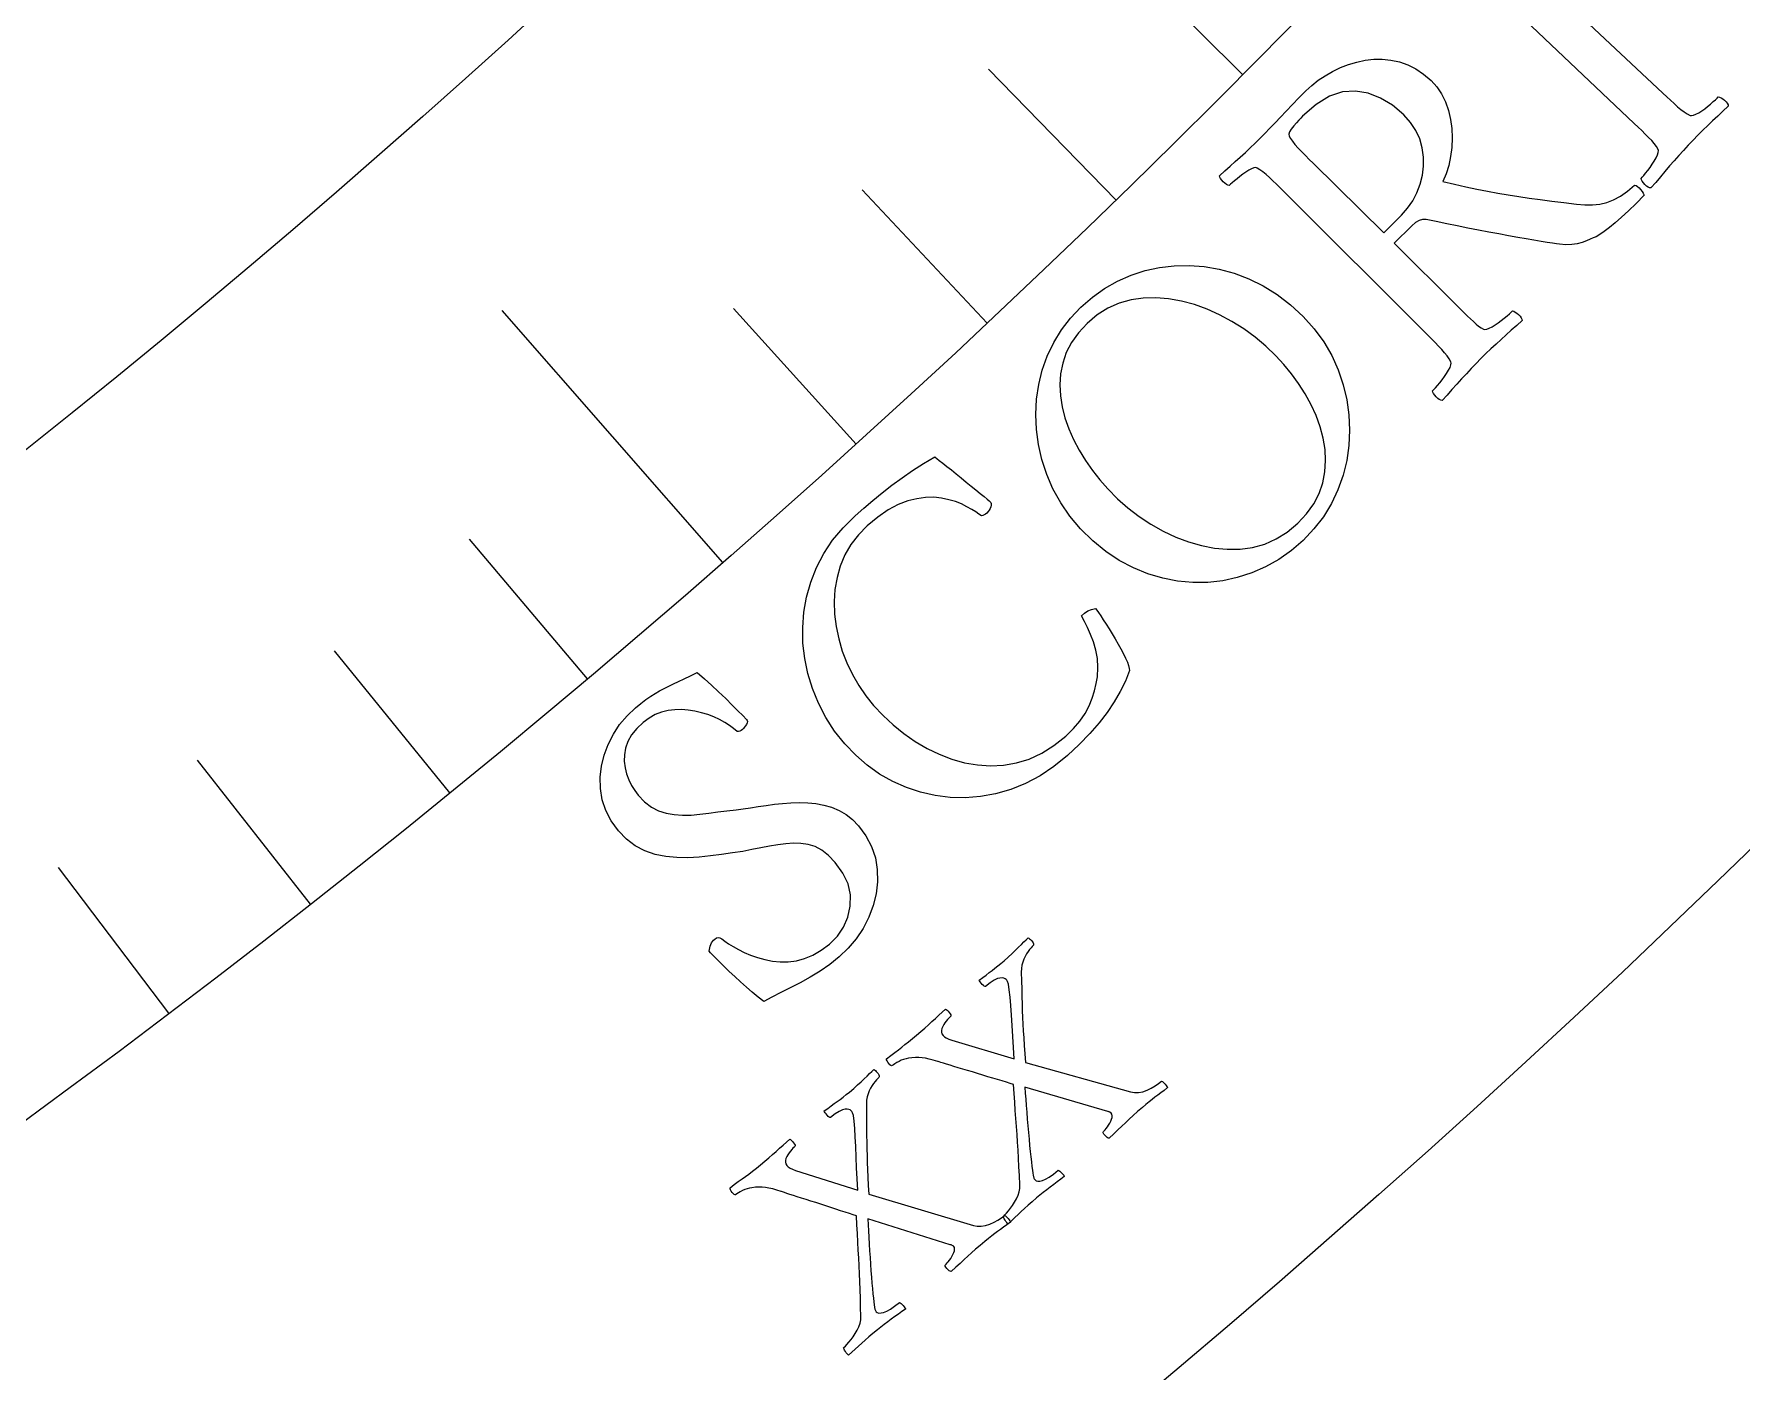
# Model space of a CAD drawing. Header units: millimetres. Extents: x -76 to 76, y -76 to 98.
# Drawn here: x 35.64 to 45.86, y -50.34 to -42.33 of the extents above; entities that cross this region are included whole.
import ezdxf

# ---------------------------------------------------------------- set-up
doc = ezdxf.new("R2010")
doc.units = ezdxf.units.MM
for name, color, linetype in [('ENGRAVE', 7, 'Continuous'), ('ENGRAVE_FINE', 8, 'Continuous'), ('TEXT', 5, 'Continuous')]:
    doc.layers.add(name, color=color, linetype=linetype)

msp = doc.modelspace()

# ---------------------------------------------------------------- linework, layer by layer
at = {"layer": 'ENGRAVE'}
for points in [[(42.8764, -42.5698), (36.4045, -36.1442)], [(39.7644, -45.4903), (38.4439, -43.9797)]]:
    msp.add_lwpolyline(points, dxfattribs=at)
for radius in [74.48, 74.48, 72.485, 68.78, 68.78, 65.854, 60.42, 60.42, 57.228, 51.3, 51.3]:
    msp.add_circle((0, 0), radius, dxfattribs=at)
at = {"layer": 'ENGRAVE_FINE'}
for points in [[(42.1183, -43.32), (41.3554, -42.5354)], [(41.3468, -44.057), (40.5978, -43.259)], [(40.5621, -44.7805), (39.8273, -43.9694)], [(38.954, -46.1861), (38.2485, -45.3496)], [(38.1312, -46.8678), (37.4405, -46.0188)], [(37.2962, -47.5349), (36.6206, -46.6739)], [(36.4492, -48.1874), (35.789, -47.3146)]]:
    msp.add_lwpolyline(points, dxfattribs=at)
at = {"layer": 'TEXT'}
msp.add_lwpolyline([(44.5069, -41.8484), (45.391, -42.6798), (45.4141, -42.7013), (45.4365, -42.722), (45.4582, -42.7417), (45.4792, -42.7606), (45.4994, -42.7777), (45.5186, -42.7922), (45.5369, -42.8039), (45.5541, -42.813), (45.5628, -42.8141), (45.5743, -42.8117), (45.5885, -42.8059), (45.6055, -42.7967), (45.6236, -42.7851), (45.6415, -42.7726), (45.6591, -42.759), (45.6764, -42.7444), (45.6922, -42.7303), (45.7052, -42.7184), (45.7154, -42.7087), (45.7228, -42.7012), (45.7306, -42.703), (45.7393, -42.707), (45.749, -42.7132), (45.7597, -42.7216), (45.7695, -42.7308), (45.7765, -42.7398), (45.7809, -42.7485), (45.7825, -42.757), (45.7506, -42.7869), (45.7195, -42.8164), (45.689, -42.8452), (45.6594, -42.8735), (45.6301, -42.9019), (45.6008, -42.931), (45.5715, -42.9609), (45.5422, -42.9916), (45.5141, -43.0218), (45.4862, -43.0525), (45.4585, -43.0836), (45.4311, -43.1153), (45.4037, -43.1475), (45.376, -43.1802), (45.348, -43.2134), (45.3198, -43.2471), (45.3113, -43.246), (45.3024, -43.2421), (45.293, -43.2356), (45.2832, -43.2263), (45.2742, -43.2161), (45.2675, -43.2068), (45.263, -43.1983), (45.2607, -43.1907), (45.2678, -43.1828), (45.2769, -43.1721), (45.288, -43.1585), (45.3011, -43.1419), (45.3148, -43.1237), (45.3276, -43.1052), (45.3394, -43.0863), (45.3503, -43.067), (45.3589, -43.0492), (45.3638, -43.0347), (45.365, -43.0236), (45.3626, -43.0159), (45.3526, -42.9991), (45.3398, -42.9816), (45.3243, -42.9632), (45.306, -42.9441), (45.286, -42.9241), (45.265, -42.9036), (45.2431, -42.8825), (45.2202, -42.8607), (44.3373, -42.0238)], dxfattribs=at)
for points in [[(43.2545, -42.6651), (43.2893, -42.6327), (43.3274, -42.6026), (43.3688, -42.5748), (43.4136, -42.5492), (43.4606, -42.5267), (43.5089, -42.5081), (43.5584, -42.4934), (43.6092, -42.4826), (43.6605, -42.4765), (43.7117, -42.476), (43.7628, -42.4811), (43.8138, -42.4918), (43.8639, -42.5089), (43.9123, -42.5332), (43.9589, -42.5649), (44.0038, -42.6039), (44.0378, -42.6416), (44.0663, -42.684), (44.0895, -42.7308), (44.1072, -42.7823), (44.1197, -42.8364), (44.1273, -42.8914), (44.1299, -42.9472), (44.1277, -43.0039), (44.1208, -43.0595), (44.1096, -43.1122), (44.0941, -43.162), (44.0742, -43.2089), (44.1442, -43.2252), (44.212, -43.2402), (44.2774, -43.2538), (44.3406, -43.2662), (44.4027, -43.2775), (44.4653, -43.2881), (44.5283, -43.298), (44.5917, -43.3072), (44.6571, -43.3162), (44.726, -43.3254), (44.7984, -43.3349), (44.8743, -43.3446), (44.9237, -43.3486), (44.9703, -43.3481), (45.0141, -43.3431), (45.0552, -43.3335), (45.0954, -43.3183), (45.1366, -43.2962), (45.1789, -43.2671), (45.2221, -43.2311), (45.2306, -43.2325), (45.2393, -43.2373), (45.2484, -43.2455), (45.2578, -43.2571), (45.2663, -43.269), (45.2727, -43.2784), (45.277, -43.2853), (45.2791, -43.2896), (45.2309, -43.3391), (45.1859, -43.3832), (45.1442, -43.4221), (45.1057, -43.4556), (45.0709, -43.484), (45.0401, -43.5073), (45.0134, -43.5257), (44.9908, -43.5389), (44.9747, -43.5459), (44.9555, -43.5539), (44.933, -43.5628), (44.9073, -43.5727), (44.8783, -43.5812), (44.8461, -43.586), (44.8106, -43.5871), (44.7718, -43.5844), (44.7541, -43.582), (44.7298, -43.5784), (44.6992, -43.5736), (44.662, -43.5675), (44.6195, -43.5604), (44.5729, -43.5522), (44.5222, -43.5431), (44.4674, -43.5329), (44.4095, -43.522), (44.3498, -43.5107), (44.2881, -43.499), (44.2245, -43.4868), (44.1604, -43.4743), (44.0973, -43.4616), (44.035, -43.4488), (43.9738, -43.4357), (43.9529, -43.435), (43.9316, -43.441), (43.9098, -43.4537), (43.8876, -43.473), (43.7833, -43.5781), (44.1596, -43.9526), (44.1627, -43.9557), (44.1658, -43.9588), (44.169, -43.9619), (44.1721, -43.965), (44.1752, -43.9681), (44.1783, -43.9712), (44.1814, -43.9743), (44.1845, -43.9773), (44.2037, -43.9964), (44.2222, -44.0144), (44.2399, -44.0314), (44.2568, -44.0473), (44.273, -44.0617), (44.2884, -44.074), (44.303, -44.0843), (44.3168, -44.0925), (44.3255, -44.0939), (44.337, -44.0919), (44.3514, -44.0865), (44.3686, -44.0777), (44.3871, -44.0666), (44.4056, -44.0544), (44.4239, -44.041), (44.4421, -44.0264), (44.4587, -44.0123), (44.4723, -44.0005), (44.483, -43.9909), (44.4907, -43.9835), (44.4984, -43.9856), (44.507, -43.9898), (44.5165, -43.9963), (44.5269, -44.0049), (44.5365, -44.0144), (44.5433, -44.0236), (44.5474, -44.0325), (44.5488, -44.0409), (44.516, -44.07), (44.484, -44.0985), (44.4528, -44.1265), (44.4224, -44.1539), (44.3923, -44.1815), (44.3622, -44.2098), (44.332, -44.2388), (44.3019, -44.2686), (44.2728, -44.2981), (44.2439, -44.3281), (44.215, -44.3589), (44.1863, -44.3902), (44.1575, -44.422), (44.1286, -44.4542), (44.0995, -44.4868), (44.0702, -44.5198), (44.0618, -44.5184), (44.0529, -44.5143), (44.0437, -44.5075), (44.0342, -44.498), (44.0255, -44.4876), (44.0191, -44.478), (44.0148, -44.4694), (44.0128, -44.4617), (44.0201, -44.454), (44.0297, -44.4434), (44.0416, -44.4297), (44.0556, -44.4131), (44.0702, -44.3948), (44.0838, -44.3763), (44.0964, -44.3576), (44.1079, -44.3385), (44.117, -44.321), (44.1223, -44.3067), (44.1239, -44.2956), (44.1216, -44.2878), (44.1121, -44.2708), (44.0998, -44.2529), (44.0849, -44.2341), (44.0672, -44.2144), (44.0477, -44.1939), (44.0273, -44.1728), (44.006, -44.1511), (43.9838, -44.1287), (43.1229, -43.269), (43.1005, -43.2467), (43.0786, -43.2251), (43.0573, -43.2043), (43.0364, -43.1843), (43.0164, -43.1661), (42.9973, -43.1506), (42.9794, -43.138), (42.9624, -43.1283), (42.9539, -43.1252), (42.9428, -43.1263), (42.9289, -43.1315), (42.9125, -43.1409), (42.8948, -43.1528), (42.8772, -43.1652), (42.8597, -43.1783), (42.8424, -43.1921), (42.8265, -43.2051), (42.8134, -43.2161), (42.8032, -43.2252), (42.7957, -43.2322), (42.7881, -43.23), (42.7796, -43.2256), (42.7701, -43.219), (42.7598, -43.2102), (42.7504, -43.2006), (42.7436, -43.1913), (42.7396, -43.1825), (42.7382, -43.1742), (42.7695, -43.1453), (42.8006, -43.117), (42.8313, -43.0891), (42.8618, -43.0617), (42.892, -43.0344), (42.9215, -43.0068), (42.9506, -42.979), (42.9791, -42.9508), (43.0088, -42.9209), (43.0393, -42.8895), (43.0707, -42.8566), (43.103, -42.8224), (43.137, -42.7864), (43.1735, -42.7481), (43.2127, -42.7077), (43.2545, -42.6651)], [(43.84, -42.81), (43.7719, -42.7521), (43.7011, -42.7089), (43.6278, -42.6804), (43.5518, -42.6666), (43.474, -42.6712), (43.3952, -42.698), (43.3155, -42.747), (43.2346, -42.8181), (43.2245, -42.8286), (43.2122, -42.8418), (43.1978, -42.8576), (43.1813, -42.876), (43.1664, -42.8946), (43.157, -42.9108), (43.153, -42.9246), (43.1545, -42.9361), (43.1618, -42.9506), (43.1733, -42.9674), (43.1888, -42.9865), (43.2085, -43.008), (43.2303, -43.0306), (43.2525, -43.0532), (43.2748, -43.0759), (43.2974, -43.0985), (43.7213, -43.5163), (43.8275, -43.4094), (43.8635, -43.3684), (43.894, -43.3239), (43.9191, -43.2758), (43.9387, -43.224), (43.9521, -43.1703), (43.9586, -43.1163), (43.9583, -43.0619), (43.9511, -43.0073), (43.9362, -42.9538), (43.9127, -42.9031), (43.8806, -42.8551), (43.84, -42.81)], [(41.9071, -43.9611), (41.9763, -43.9012), (42.0495, -43.8493), (42.1267, -43.8054), (42.2081, -43.7696), (42.2924, -43.7421), (42.3784, -43.7231), (42.4662, -43.7128), (42.5557, -43.711), (42.6459, -43.7178), (42.7354, -43.7334), (42.8243, -43.7576), (42.9127, -43.7906), (42.999, -43.8327), (43.082, -43.8845), (43.1617, -43.9459), (43.238, -44.017), (43.304, -44.0908), (43.361, -44.1686), (43.4089, -44.2505), (43.4476, -44.3365), (43.4776, -44.4251), (43.499, -44.5148), (43.5119, -44.6057), (43.5163, -44.6976), (43.512, -44.7893), (43.4989, -44.8792), (43.4771, -44.9674), (43.4464, -45.0538), (43.4071, -45.1368), (43.3592, -45.2151), (43.3027, -45.2885), (43.2377, -45.3569), (43.1673, -45.4179), (43.0926, -45.4708), (43.0135, -45.5155), (42.9301, -45.5521), (42.8438, -45.58), (42.7562, -45.5989), (42.6673, -45.6086), (42.5771, -45.6092), (42.4867, -45.6008), (42.3973, -45.5833), (42.309, -45.5568), (42.2217, -45.5214), (42.1369, -45.4768), (42.056, -45.4229), (41.9789, -45.3597), (41.9057, -45.2872), (41.8418, -45.2115), (41.7867, -45.132), (41.7404, -45.0489), (41.7029, -44.9621), (41.674, -44.8731), (41.6535, -44.7835), (41.6413, -44.6934), (41.6374, -44.6026), (41.6419, -44.5125), (41.655, -44.4244), (41.6765, -44.3381), (41.7065, -44.2538), (41.7448, -44.1729), (41.7909, -44.0973), (41.845, -44.0267), (41.9071, -43.9611)], [(41.9446, -44.0584), (41.8928, -44.1138), (41.8512, -44.1718), (41.8198, -44.2322), (41.7987, -44.2952), (41.7864, -44.3598), (41.7817, -44.4249), (41.7846, -44.4907), (41.795, -44.557), (41.8121, -44.6232), (41.8348, -44.6887), (41.863, -44.7534), (41.8969, -44.8173), (41.9351, -44.8794), (41.9764, -44.9387), (42.0206, -44.9952), (42.0679, -45.0489), (42.1266, -45.1077), (42.1893, -45.1625), (42.2561, -45.2133), (42.3268, -45.2601), (42.4003, -45.3017), (42.4752, -45.337), (42.5515, -45.3659), (42.6292, -45.3885), (42.7071, -45.4037), (42.7841, -45.4105), (42.8601, -45.4089), (42.935, -45.3989), (43.0078, -45.3793), (43.0771, -45.3487), (43.143, -45.3072), (43.2053, -45.2548), (43.2586, -45.1977), (43.3013, -45.1382), (43.3335, -45.0763), (43.3552, -45.012), (43.3677, -44.9462), (43.3722, -44.8796), (43.3688, -44.8123), (43.3574, -44.7442), (43.3392, -44.6764), (43.3152, -44.6099), (43.2855, -44.5446), (43.25, -44.4805), (43.2102, -44.4186), (43.1676, -44.3598), (43.122, -44.304), (43.0736, -44.2512), (43.0137, -44.1937), (42.9501, -44.1404), (42.8827, -44.0912), (42.8116, -44.0462), (42.738, -44.0064), (42.663, -43.9729), (42.5868, -43.9457), (42.5093, -43.9248), (42.4319, -43.911), (42.3558, -43.9053), (42.2811, -43.9075), (42.2078, -43.9177), (42.1368, -43.9371), (42.0693, -43.9671), (42.0053, -44.0075), (41.9446, -44.0584)], [(40.5558, -45.2108), (40.6079, -45.165), (40.662, -45.1192), (40.7183, -45.0733), (40.7767, -45.0274), (40.8373, -44.9823), (40.9002, -44.9389), (40.9655, -44.8972), (41.033, -44.8572), (41.036, -44.8596), (41.0449, -44.8666), (41.0599, -44.8783), (41.0808, -44.8946), (41.1056, -44.9142), (41.1322, -44.9355), (41.1608, -44.9586), (41.1912, -44.9834), (41.2218, -45.0085), (41.2511, -45.0324), (41.279, -45.055), (41.3055, -45.0764), (41.3287, -45.0952), (41.3463, -45.1098), (41.3585, -45.1203), (41.3652, -45.1266), (41.3691, -45.1309), (41.371, -45.1372), (41.3707, -45.1454), (41.3682, -45.1555), (41.3641, -45.1662), (41.3588, -45.1761), (41.3522, -45.1851), (41.3443, -45.1933), (41.3368, -45.1994), (41.329, -45.2043), (41.3211, -45.2078), (41.3129, -45.2101), (41.2977, -45.1993), (41.2782, -45.1865), (41.2542, -45.1718), (41.2258, -45.1553), (41.1934, -45.139), (41.1573, -45.125), (41.1176, -45.1133), (41.0742, -45.104), (41.0276, -45.099), (40.9782, -45.1001), (40.9261, -45.1075), (40.8711, -45.121), (40.8137, -45.1428), (40.7542, -45.175), (40.6926, -45.2177), (40.6288, -45.2707), (40.5757, -45.3244), (40.531, -45.3822), (40.495, -45.4443), (40.4674, -45.5107), (40.4478, -45.5801), (40.4356, -45.6511), (40.4307, -45.7239), (40.4332, -45.7983), (40.4424, -45.8731), (40.4578, -45.9468), (40.4793, -46.0195), (40.507, -46.091), (40.54, -46.1602), (40.5776, -46.2256), (40.6197, -46.2872), (40.6665, -46.345), (40.7232, -46.4054), (40.7837, -46.4615), (40.8479, -46.5133), (40.9159, -46.5608), (40.9868, -46.6028), (41.0596, -46.638), (41.1342, -46.6664), (41.2108, -46.688), (41.2883, -46.7017), (41.366, -46.7065), (41.4437, -46.7024), (41.5214, -46.6895), (41.5983, -46.6663), (41.6732, -46.6318), (41.7462, -46.586), (41.8171, -46.5288), (41.8628, -46.4843), (41.9012, -46.4393), (41.9325, -46.3939), (41.9567, -46.3479), (41.9752, -46.3023), (41.9896, -46.258), (41.9999, -46.2149), (42.0061, -46.1731), (42.0091, -46.1176), (42.0063, -46.0644), (41.9976, -46.0136), (41.983, -45.9651), (41.9655, -45.9199), (41.9477, -45.8788), (41.9298, -45.8419), (41.9116, -45.8091), (41.929, -45.7922), (41.9485, -45.7792), (41.9702, -45.7702), (41.9941, -45.7652), (42.0022, -45.775), (42.0129, -45.7895), (42.0261, -45.8086), (42.0418, -45.8323), (42.0589, -45.859), (42.0765, -45.887), (42.0946, -45.9163), (42.1131, -45.9469), (42.1311, -45.9776), (42.1474, -46.0071), (42.1621, -46.0353), (42.1751, -46.0623), (42.1857, -46.0867), (42.1932, -46.107), (42.1974, -46.1234), (42.1985, -46.1357), (42.174, -46.199), (42.1436, -46.2619), (42.1075, -46.3246), (42.0656, -46.3871), (42.0171, -46.4499), (41.9611, -46.514), (41.8978, -46.5792), (41.827, -46.6454), (41.7466, -46.7112), (41.6632, -46.7669), (41.5768, -46.8126), (41.4875, -46.8482), (41.3968, -46.8742), (41.3061, -46.8908), (41.2153, -46.898), (41.1246, -46.8959), (41.0351, -46.8849), (40.948, -46.8653), (40.8634, -46.8373), (40.7813, -46.8008), (40.7027, -46.7562), (40.6288, -46.7038), (40.5596, -46.6438), (40.4951, -46.5761), (40.4334, -46.4984), (40.3804, -46.4172), (40.3361, -46.3326), (40.3004, -46.2446), (40.2733, -46.1545), (40.2546, -46.0635), (40.2442, -45.9716), (40.2423, -45.8789), (40.2491, -45.7866), (40.2651, -45.6961), (40.2904, -45.6073), (40.3249, -45.5202), (40.3686, -45.4362), (40.4216, -45.3567), (40.4841, -45.2815), (40.5558, -45.2108)], [(39.2411, -46.3603), (39.2738, -46.3334), (39.3045, -46.3099), (39.3332, -46.2898), (39.3598, -46.273), (39.3858, -46.2582), (39.4127, -46.2438), (39.4404, -46.2298), (39.469, -46.2163), (39.4997, -46.2021), (39.5337, -46.186), (39.571, -46.1679), (39.6117, -46.148), (39.6542, -46.1851), (39.6967, -46.2234), (39.7392, -46.2631), (39.7815, -46.304), (39.821, -46.343), (39.855, -46.3769), (39.8835, -46.4057), (39.9063, -46.4294), (39.9107, -46.4347), (39.9119, -46.4415), (39.9102, -46.4496), (39.9053, -46.4592), (39.8991, -46.4687), (39.8931, -46.4769), (39.8873, -46.4837), (39.8817, -46.4891), (39.874, -46.4947), (39.8661, -46.4985), (39.8582, -46.5006), (39.8501, -46.5008), (39.829, -46.4828), (39.8043, -46.4651), (39.776, -46.4475), (39.7442, -46.4302), (39.7097, -46.4141), (39.6737, -46.4002), (39.6361, -46.3887), (39.597, -46.3794), (39.557, -46.3731), (39.5169, -46.3705), (39.4767, -46.3716), (39.4364, -46.3764), (39.3968, -46.3857), (39.3589, -46.4005), (39.3227, -46.4209), (39.288, -46.4467), (39.2487, -46.484), (39.2179, -46.5221), (39.1958, -46.5611), (39.1823, -46.6008), (39.1758, -46.6406), (39.1747, -46.6796), (39.179, -46.7179), (39.1887, -46.7554), (39.2024, -46.7913), (39.2186, -46.8246), (39.2373, -46.8553), (39.2585, -46.8834), (39.2963, -46.9228), (39.3368, -46.9539), (39.3798, -46.9766), (39.4255, -46.9908), (39.4733, -46.9988), (39.5228, -47.0025), (39.574, -47.0019), (39.6267, -46.997), (39.6805, -46.99), (39.7347, -46.9831), (39.7892, -46.9764), (39.8441, -46.9697), (39.8858, -46.9638), (39.9296, -46.9575), (39.9755, -46.9507), (40.0234, -46.9436), (40.0727, -46.9371), (40.1223, -46.9321), (40.1723, -46.9287), (40.2228, -46.9268), (40.2728, -46.9277), (40.3217, -46.9327), (40.3693, -46.9419), (40.4158, -46.9552), (40.4602, -46.9736), (40.5018, -46.9981), (40.5404, -47.0287), (40.5762, -47.0654), (40.6211, -47.1258), (40.6548, -47.1897), (40.6774, -47.2573), (40.6887, -47.3285), (40.6899, -47.401), (40.682, -47.4727), (40.6649, -47.5434), (40.6388, -47.6132), (40.6046, -47.6801), (40.5634, -47.7421), (40.5154, -47.799), (40.4604, -47.8509), (40.4045, -47.8955), (40.3469, -47.9362), (40.2877, -47.9728), (40.2269, -48.0055), (40.1671, -48.0356), (40.1108, -48.0645), (40.0582, -48.0923), (40.0092, -48.1188), (39.9751, -48.0912), (39.9405, -48.0621), (39.9055, -48.0315), (39.8699, -47.9994), (39.8353, -47.9675), (39.8031, -47.9373), (39.7733, -47.9089), (39.746, -47.8823), (39.7225, -47.859), (39.7041, -47.8404), (39.6908, -47.8265), (39.6826, -47.8174), (39.684, -47.8072), (39.6861, -47.797), (39.689, -47.7869), (39.6926, -47.7769), (39.6971, -47.7673), (39.7026, -47.7586), (39.709, -47.7508), (39.7164, -47.7438), (39.7265, -47.7375), (39.7368, -47.7354), (39.7473, -47.7373), (39.7579, -47.7435), (39.7764, -47.7571), (39.7993, -47.7721), (39.8264, -47.7885), (39.8578, -47.8064), (39.8928, -47.8241), (39.9307, -47.8401), (39.9715, -47.8544), (40.0152, -47.867), (40.0609, -47.8762), (40.1077, -47.8804), (40.1556, -47.8796), (40.2046, -47.8738), (40.2542, -47.8613), (40.3038, -47.8404), (40.3533, -47.8112), (40.4027, -47.7736), (40.45, -47.726), (40.4865, -47.6725), (40.5121, -47.613), (40.5268, -47.5477), (40.5282, -47.48), (40.5137, -47.4136), (40.4833, -47.3485), (40.4372, -47.2847), (40.3979, -47.244), (40.3577, -47.2126), (40.3167, -47.1905), (40.2748, -47.1779), (40.2317, -47.172), (40.187, -47.1703), (40.1407, -47.1729), (40.0928, -47.1796), (40.0431, -47.1888), (39.9918, -47.1983), (39.9388, -47.2084), (39.884, -47.2188), (39.8214, -47.2286), (39.7571, -47.2376), (39.691, -47.2459), (39.6232, -47.2534), (39.5551, -47.2578), (39.4883, -47.2565), (39.4228, -47.2495), (39.3586, -47.2369), (39.2973, -47.2166), (39.2404, -47.1863), (39.188, -47.1462), (39.1401, -47.0961), (39.097, -47.0365), (39.0646, -46.9744), (39.043, -46.9098), (39.0319, -46.8427), (39.0305, -46.7749), (39.0377, -46.7082), (39.0533, -46.6427), (39.0775, -46.5783), (39.1091, -46.5168), (39.1469, -46.46), (39.1909, -46.4078), (39.2411, -46.3603)], [(40.9242, -48.3196), (40.9491, -48.2982), (40.9728, -48.2775), (40.9951, -48.2574), (41.0161, -48.2379), (41.0364, -48.2188), (41.0566, -48.2), (41.0767, -48.1814), (41.0967, -48.1631), (41.101, -48.1656), (41.1062, -48.1699), (41.1122, -48.1759), (41.1191, -48.1836), (41.1252, -48.1915), (41.1287, -48.1977), (41.1297, -48.2025), (41.1282, -48.2057), (41.1228, -48.2107), (41.1165, -48.2172), (41.1094, -48.2252), (41.1014, -48.2347), (41.0935, -48.2451), (41.0866, -48.256), (41.0806, -48.2673), (41.0755, -48.279), (41.0726, -48.2906), (41.0727, -48.3016), (41.076, -48.3119), (41.0823, -48.3216), (41.0907, -48.3292), (41.1022, -48.3363), (41.1169, -48.3428), (41.1349, -48.3488), (41.509, -48.4612), (41.5043, -48.393), (41.4999, -48.3267), (41.4957, -48.2623), (41.4919, -48.1997), (41.488, -48.1419), (41.4838, -48.0915), (41.4791, -48.0486), (41.4741, -48.0132), (41.4729, -48.008), (41.4713, -48.0031), (41.4692, -47.9987), (41.4667, -47.9946), (41.4643, -47.9911), (41.4623, -47.9884), (41.4609, -47.9865), (41.46, -47.9854), (41.4545, -47.9812), (41.4465, -47.9784), (41.4362, -47.9771), (41.4233, -47.9772), (41.4075, -47.9811), (41.3879, -47.991), (41.3645, -48.0069), (41.3374, -48.0288), (41.3341, -48.0288), (41.3296, -48.0265), (41.3239, -48.022), (41.3171, -48.0152), (41.3104, -48.0077), (41.3051, -48.0009), (41.3013, -47.995), (41.2989, -47.9898), (41.32, -47.974), (41.3398, -47.9592), (41.3585, -47.9452), (41.3759, -47.9322), (41.3929, -47.9191), (41.4105, -47.905), (41.4287, -47.89), (41.4474, -47.874), (41.473, -47.8516), (41.4961, -47.8306), (41.5168, -47.8111), (41.535, -47.7931), (41.5513, -47.7765), (41.5662, -47.7615), (41.5797, -47.7481), (41.5917, -47.7362), (41.5959, -47.7385), (41.6008, -47.7421), (41.6064, -47.7469), (41.6126, -47.7531), (41.6183, -47.7599), (41.6222, -47.7666), (41.6244, -47.7733), (41.6249, -47.7799), (41.6212, -47.7835), (41.616, -47.7893), (41.6091, -47.7972), (41.6005, -47.8074), (41.5914, -47.8194), (41.5826, -47.8329), (41.5743, -47.848), (41.5663, -47.8646), (41.5595, -47.8825), (41.5547, -47.9013), (41.5517, -47.9211), (41.5507, -47.9419), (41.5523, -47.9949), (41.5537, -48.0442), (41.5549, -48.09), (41.5559, -48.1321), (41.557, -48.1725), (41.5584, -48.2128), (41.5603, -48.2531), (41.5626, -48.2933), (41.5652, -48.3354), (41.5683, -48.3812), (41.5717, -48.4307), (41.5754, -48.4839), (42.2048, -48.659), (42.2282, -48.6631), (42.2524, -48.6627), (42.2775, -48.6577), (42.3034, -48.6484), (42.3286, -48.6363), (42.3515, -48.6234), (42.3721, -48.6097), (42.3904, -48.5952), (42.3952, -48.597), (42.4006, -48.6007), (42.4063, -48.6061), (42.4126, -48.6134), (42.4183, -48.6208), (42.4225, -48.6266), (42.4253, -48.6309), (42.4266, -48.6337), (42.4053, -48.6498), (42.3856, -48.6647), (42.3674, -48.6785), (42.3507, -48.6911), (42.334, -48.7039), (42.316, -48.7184), (42.2965, -48.7346), (42.2757, -48.7524), (42.2474, -48.7772), (42.2211, -48.8007), (42.197, -48.8227), (42.175, -48.8434), (42.1531, -48.8642), (42.1294, -48.8868), (42.1038, -48.911), (42.0765, -48.937), (42.0709, -48.9356), (42.0648, -48.9321), (42.0581, -48.9266), (42.051, -48.919), (42.0449, -48.9112), (42.0414, -48.9049), (42.0404, -48.9001), (42.042, -48.8969), (42.0468, -48.8923), (42.0524, -48.8861), (42.0589, -48.8781), (42.0663, -48.8685), (42.0738, -48.8578), (42.0804, -48.8467), (42.0863, -48.8352), (42.0913, -48.8233), (42.0946, -48.812), (42.0954, -48.802), (42.0937, -48.7934), (42.0894, -48.7863), (42.0879, -48.7849), (42.0859, -48.7834), (42.0834, -48.7819), (42.0804, -48.7803), (42.0773, -48.7789), (42.0743, -48.7779), (42.0714, -48.7771), (42.0686, -48.7768), (41.5724, -48.6306), (41.5746, -48.6658), (41.5772, -48.7026), (41.5801, -48.7411), (41.5834, -48.7813), (41.5868, -48.8222), (41.5903, -48.8625), (41.5938, -48.9024), (41.5973, -48.9418), (41.6008, -48.9797), (41.6043, -49.0151), (41.6079, -49.0479), (41.6115, -49.0783), (41.6148, -49.1052), (41.6177, -49.1274), (41.6202, -49.1452), (41.6222, -49.1583), (41.6227, -49.1606), (41.6234, -49.1635), (41.6242, -49.1668), (41.6251, -49.1706), (41.6264, -49.1747), (41.6282, -49.1786), (41.6304, -49.1824), (41.6332, -49.1861), (41.6401, -49.1911), (41.6499, -49.1933), (41.6625, -49.1926), (41.678, -49.189), (41.6964, -49.1815), (41.7181, -49.1689), (41.7429, -49.1513), (41.771, -49.1286), (41.7759, -49.1305), (41.7814, -49.134), (41.7876, -49.1391), (41.7944, -49.1459), (41.8006, -49.1529), (41.8049, -49.1586), (41.8074, -49.1631), (41.8081, -49.1664), (41.7873, -49.1817), (41.7664, -49.1972), (41.7454, -49.213), (41.7242, -49.2289), (41.7033, -49.2451), (41.6827, -49.2614), (41.6625, -49.2777), (41.6427, -49.2942), (41.6163, -49.3168), (41.5921, -49.3379), (41.57, -49.3576), (41.5502, -49.3759), (41.5314, -49.3937), (41.5123, -49.4118), (41.4928, -49.4304), (41.4731, -49.4493), (41.4685, -49.4462), (41.4637, -49.4415), (41.4587, -49.4353), (41.4536, -49.4275), (41.4489, -49.4198), (41.4454, -49.4137), (41.4431, -49.4093), (41.442, -49.4064), (41.4462, -49.4024), (41.4528, -49.3952), (41.4618, -49.3849), (41.4734, -49.3715), (41.486, -49.3557), (41.4982, -49.3383), (41.51, -49.3194), (41.5214, -49.299), (41.5312, -49.2779), (41.5378, -49.2571), (41.5415, -49.2365), (41.5421, -49.2161), (41.5396, -49.1602), (41.537, -49.1068), (41.5343, -49.0558), (41.5316, -49.0075), (41.5287, -48.9603), (41.5256, -48.9132), (41.5223, -48.8661), (41.5188, -48.8189), (41.5152, -48.7708), (41.5116, -48.7207), (41.5079, -48.6686), (41.5041, -48.6145), (41.484, -48.608), (41.4614, -48.601), (41.4364, -48.5934), (41.4089, -48.5853), (41.3798, -48.5768), (41.3503, -48.5679), (41.3202, -48.5588), (41.2895, -48.5493), (41.2591, -48.5399), (41.2296, -48.5309), (41.2011, -48.5223), (41.1735, -48.5141), (41.1477, -48.5064), (41.1244, -48.4995), (41.1034, -48.4932), (41.085, -48.4877), (41.0699, -48.4832), (41.0591, -48.4799), (41.0526, -48.478), (41.0505, -48.4773), (41.0242, -48.4691), (40.9998, -48.4627), (40.9775, -48.458), (40.957, -48.455), (40.9373, -48.4536), (40.917, -48.4536), (40.8963, -48.4549), (40.875, -48.4576), (40.8609, -48.4603), (40.8468, -48.4644), (40.8328, -48.4697), (40.8189, -48.4765), (40.806, -48.4836), (40.7949, -48.4902), (40.7856, -48.4964), (40.7783, -48.502), (40.7749, -48.503), (40.7704, -48.5013), (40.7647, -48.4967), (40.758, -48.4895), (40.7517, -48.4812), (40.7473, -48.4738), (40.7448, -48.4672), (40.7443, -48.4615), (40.7696, -48.4415), (40.7932, -48.4231), (40.815, -48.4064), (40.8349, -48.3914), (40.8548, -48.3762), (40.8763, -48.3592), (40.8994, -48.3403), (40.9242, -48.3196)], [(39.9901, -49.0954), (40.0155, -49.0746), (40.0395, -49.0543), (40.0622, -49.0346), (40.0836, -49.0155), (40.1042, -48.9969), (40.1248, -48.9784), (40.1452, -48.9602), (40.1656, -48.9423), (40.1698, -48.9449), (40.1749, -48.9492), (40.1808, -48.9554), (40.1876, -48.9632), (40.1935, -48.9712), (40.1969, -48.9776), (40.1978, -48.9823), (40.1962, -48.9855), (40.1907, -48.9904), (40.1844, -48.9967), (40.1771, -49.0046), (40.1689, -49.0139), (40.1608, -49.0243), (40.1537, -49.035), (40.1475, -49.0462), (40.1422, -49.0578), (40.139, -49.0693), (40.1389, -49.0803), (40.142, -49.0907), (40.1482, -49.1005), (40.1564, -49.1082), (40.1678, -49.1155), (40.1824, -49.1223), (40.2002, -49.1287), (40.5721, -49.2483), (40.5687, -49.18), (40.5655, -49.1136), (40.5626, -49.0491), (40.56, -48.9865), (40.5573, -48.9286), (40.554, -48.8781), (40.5501, -48.8351), (40.5458, -48.7996), (40.5447, -48.7944), (40.5432, -48.7895), (40.5412, -48.7851), (40.5388, -48.7809), (40.5364, -48.7774), (40.5345, -48.7747), (40.5331, -48.7728), (40.5322, -48.7716), (40.5268, -48.7673), (40.5189, -48.7643), (40.5085, -48.7628), (40.4957, -48.7627), (40.4798, -48.7663), (40.46, -48.7758), (40.4363, -48.7913), (40.4088, -48.8127), (40.4055, -48.8126), (40.4011, -48.8102), (40.3955, -48.8056), (40.3888, -48.7987), (40.3822, -48.791), (40.3771, -48.7842), (40.3733, -48.7781), (40.3711, -48.7729), (40.3924, -48.7576), (40.4126, -48.7431), (40.4315, -48.7295), (40.4491, -48.7168), (40.4664, -48.704), (40.4843, -48.6903), (40.5028, -48.6756), (40.5218, -48.66), (40.5478, -48.6381), (40.5713, -48.6175), (40.5923, -48.5984), (40.6109, -48.5807), (40.6275, -48.5645), (40.6427, -48.5498), (40.6564, -48.5366), (40.6687, -48.525), (40.6729, -48.5273), (40.6777, -48.531), (40.6831, -48.536), (40.6892, -48.5423), (40.6948, -48.5491), (40.6986, -48.556), (40.7007, -48.5627), (40.701, -48.5693), (40.6973, -48.5728), (40.6919, -48.5785), (40.6849, -48.5863), (40.6762, -48.5963), (40.6668, -48.6081), (40.6578, -48.6215), (40.6491, -48.6364), (40.6409, -48.6529), (40.6337, -48.6706), (40.6285, -48.6893), (40.6251, -48.7091), (40.6237, -48.7299), (40.6243, -48.7828), (40.6248, -48.8322), (40.6251, -48.878), (40.6253, -48.9201), (40.6256, -48.9605), (40.6263, -49.0009), (40.6274, -49.0412), (40.6289, -49.0814), (40.6307, -49.1235), (40.6329, -49.1694), (40.6353, -49.2189), (40.6381, -49.2722), (41.2639, -49.4594), (41.2873, -49.4639), (41.3115, -49.4639), (41.3367, -49.4595), (41.3628, -49.4506), (41.3882, -49.439), (41.4113, -49.4266), (41.4322, -49.4133), (41.4508, -49.3991), (41.4556, -49.401), (41.4608, -49.4048), (41.4665, -49.4104), (41.4726, -49.4177), (41.4782, -49.4252), (41.4823, -49.4311), (41.485, -49.4355), (41.4862, -49.4384), (41.4646, -49.454), (41.4446, -49.4686), (41.4262, -49.482), (41.4092, -49.4942), (41.3923, -49.5068), (41.374, -49.5209), (41.3542, -49.5367), (41.3331, -49.5541), (41.3043, -49.5784), (41.2776, -49.6013), (41.253, -49.6229), (41.2306, -49.6431), (41.2083, -49.6635), (41.1842, -49.6856), (41.1582, -49.7094), (41.1303, -49.7348), (41.1248, -49.7333), (41.1187, -49.7297), (41.1122, -49.7241), (41.1052, -49.7164), (41.0993, -49.7084), (41.0959, -49.7021), (41.095, -49.6973), (41.0966, -49.6941), (41.1015, -49.6896), (41.1072, -49.6835), (41.1139, -49.6756), (41.1215, -49.6661), (41.1292, -49.6556), (41.136, -49.6446), (41.1421, -49.6333), (41.1473, -49.6215), (41.1509, -49.6102), (41.1519, -49.6002), (41.1503, -49.5917), (41.1461, -49.5844), (41.1447, -49.583), (41.1427, -49.5814), (41.1403, -49.5799), (41.1373, -49.5783), (41.1342, -49.5768), (41.1312, -49.5757), (41.1283, -49.5749), (41.1256, -49.5745), (40.6322, -49.4189), (40.6337, -49.454), (40.6356, -49.4909), (40.6378, -49.5295), (40.6403, -49.5698), (40.643, -49.6107), (40.6457, -49.6511), (40.6484, -49.691), (40.6511, -49.7305), (40.6539, -49.7684), (40.6568, -49.8038), (40.6597, -49.8368), (40.6627, -49.8672), (40.6656, -49.8941), (40.668, -49.9165), (40.6701, -49.9342), (40.6719, -49.9474), (40.6724, -49.9497), (40.673, -49.9526), (40.6738, -49.9559), (40.6746, -49.9598), (40.6758, -49.9639), (40.6775, -49.9678), (40.6797, -49.9716), (40.6824, -49.9754), (40.6892, -49.9805), (40.6989, -49.9829), (40.7115, -49.9824), (40.7271, -49.9792), (40.7457, -49.972), (40.7676, -49.9598), (40.7928, -49.9427), (40.8212, -49.9206), (40.8261, -49.9225), (40.8316, -49.9261), (40.8376, -49.9314), (40.8443, -49.9383), (40.8503, -49.9454), (40.8546, -49.9512), (40.857, -49.9558), (40.8576, -49.9591), (40.8365, -49.974), (40.8153, -49.9891), (40.794, -50.0044), (40.7726, -50.02), (40.7513, -50.0357), (40.7304, -50.0516), (40.7099, -50.0676), (40.6898, -50.0837), (40.663, -50.1057), (40.6383, -50.1264), (40.6159, -50.1457), (40.5958, -50.1636), (40.5766, -50.181), (40.5571, -50.1988), (40.5373, -50.217), (40.5172, -50.2355), (40.5127, -50.2323), (40.508, -50.2275), (40.5032, -50.2212), (40.4981, -50.2133), (40.4936, -50.2055), (40.4902, -50.1994), (40.488, -50.1949), (40.487, -50.192), (40.4912, -50.1881), (40.498, -50.181), (40.5072, -50.1709), (40.519, -50.1577), (40.5319, -50.1421), (40.5444, -50.125), (40.5566, -50.1063), (40.5685, -50.0861), (40.5786, -50.0652), (40.5857, -50.0445), (40.5897, -50.024), (40.5907, -50.0037), (40.5893, -49.9477), (40.5877, -49.8942), (40.586, -49.8433), (40.5842, -49.7948), (40.5822, -49.7477), (40.58, -49.7005), (40.5776, -49.6533), (40.575, -49.6061), (40.5724, -49.5579), (40.5697, -49.5077), (40.567, -49.4556), (40.5643, -49.4014), (40.5443, -49.3945), (40.5218, -49.3871), (40.4969, -49.379), (40.4696, -49.3704), (40.4407, -49.3613), (40.4114, -49.3519), (40.3814, -49.3422), (40.351, -49.3321), (40.3207, -49.3221), (40.2914, -49.3126), (40.2631, -49.3034), (40.2357, -49.2947), (40.21, -49.2865), (40.1868, -49.2791), (40.166, -49.2725), (40.1476, -49.2666), (40.1326, -49.2618), (40.1219, -49.2584), (40.1155, -49.2563), (40.1133, -49.2556), (40.0872, -49.2469), (40.063, -49.24), (40.0407, -49.2348), (40.0203, -49.2315), (40.0006, -49.2297), (39.9804, -49.2293), (39.9596, -49.2302), (39.9382, -49.2325), (39.9241, -49.2349), (39.91, -49.2387), (39.8959, -49.2438), (39.8818, -49.2503), (39.8688, -49.2571), (39.8575, -49.2636), (39.8482, -49.2695), (39.8407, -49.275), (39.8373, -49.276), (39.8328, -49.2741), (39.8273, -49.2695), (39.8207, -49.2621), (39.8145, -49.2537), (39.8103, -49.2462), (39.8079, -49.2396), (39.8075, -49.2339), (39.8332, -49.2144), (39.8572, -49.1965), (39.8792, -49.1802), (39.8995, -49.1655), (39.9196, -49.1507), (39.9415, -49.1341), (39.965, -49.1157), (39.9901, -49.0954)]]:
    msp.add_lwpolyline(points, close=True, dxfattribs=at)

doc.saveas('drawing.dxf')
